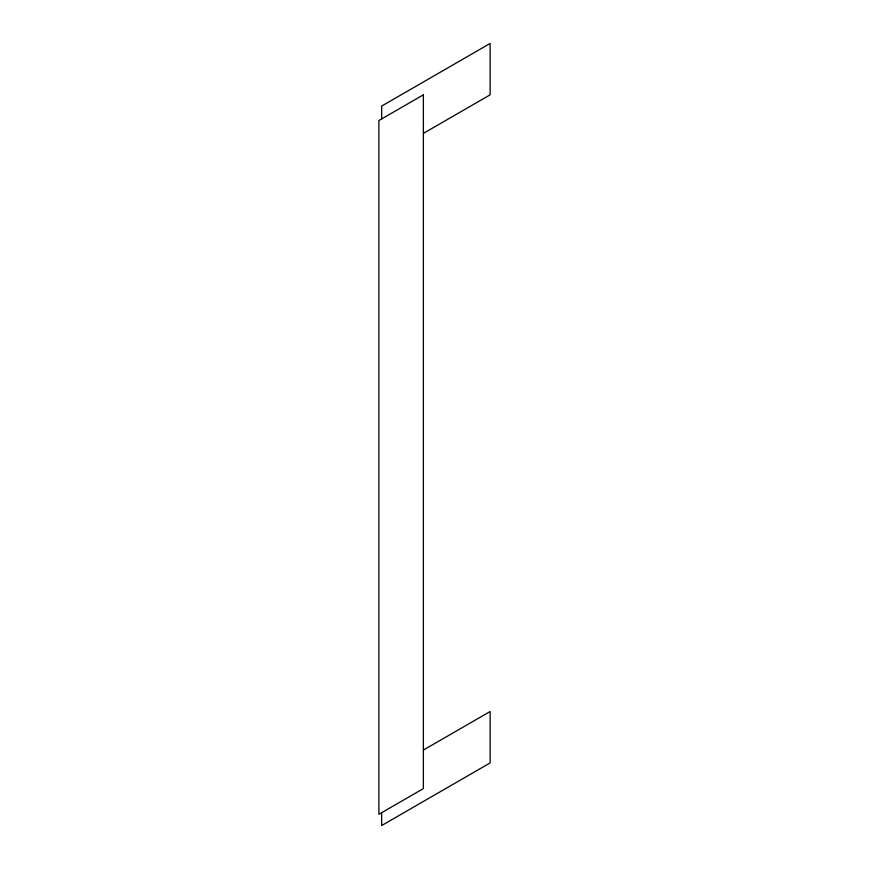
<?xml version="1.0" encoding="UTF-8"?>
<svg xmlns="http://www.w3.org/2000/svg" width="869" height="869" viewBox="0 0 869 869"><rect width="100%" height="100%" fill="white"/><g stroke="black" fill="none" stroke-linecap="round" stroke-linejoin="round"><path stroke-width="1.3" d="M423.377 133.381L490.127 94.84L490.127 43.45L381.654 106.083L381.654 118.934M423.377 750.066L490.127 711.526L490.127 762.917L381.654 825.55L381.654 812.7M423.377 94.84L378.873 120.53L378.873 814.307L423.377 788.617L423.377 94.84"/></g></svg>
